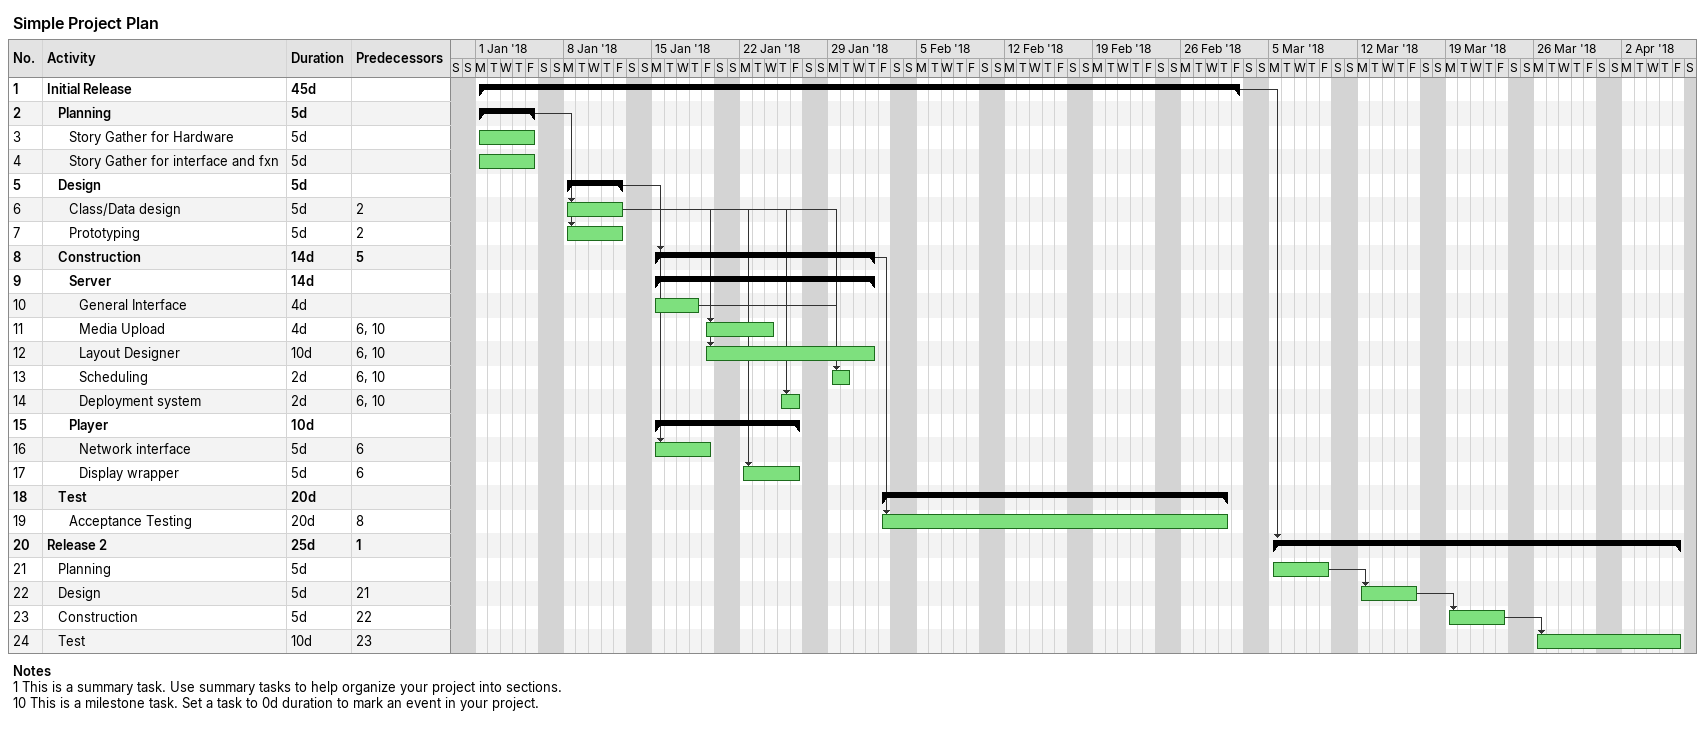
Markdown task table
Simple Project Plan

| ID | Level | Task | Duration | Start | Finish | Predecessors |
|---|---|---|---|---|---|---|
| 1 | 1 | **Initial Release** | 45d | 2018-01-01 | 2018-03-02 |  |
| 2 | 2 | **Planning** | 5d | 2018-01-01 | 2018-01-05 |  |
| 3 | 3 | Story Gather for Hardware | 5d | 2018-01-01 | 2018-01-05 |  |
| 4 | 3 | Story Gather for interface and fxn | 5d | 2018-01-01 | 2018-01-05 |  |
| 5 | 2 | **Design** | 5d | 2018-01-08 | 2018-01-12 |  |
| 6 | 3 | Class/Data design | 5d | 2018-01-08 | 2018-01-12 | 2 |
| 7 | 3 | Prototyping | 5d | 2018-01-08 | 2018-01-12 | 2 |
| 8 | 2 | **Construction** | 14d | 2018-01-15 | 2018-02-01 | 5 |
| 9 | 3 | **Server** | 14d | 2018-01-15 | 2018-02-01 |  |
| 10 | 4 | General Interface | 4d | 2018-01-15 | 2018-01-18 |  |
| 11 | 4 | Media Upload | 4d | 2018-01-19 | 2018-01-24 | 6, 10 |
| 12 | 4 | Layout Designer | 10d | 2018-01-19 | 2018-02-01 | 6, 10 |
| 13 | 4 | Scheduling | 2d | 2018-01-29 | 2018-01-30 | 6, 10 |
| 14 | 4 | Deployment system | 2d | 2018-01-25 | 2018-01-26 | 6, 10 |
| 15 | 3 | **Player** | 10d | 2018-01-15 | 2018-01-26 |  |
| 16 | 4 | Network interface | 5d | 2018-01-15 | 2018-01-19 | 6 |
| 17 | 4 | Display wrapper | 5d | 2018-01-22 | 2018-01-26 | 6 |
| 18 | 2 | **Test** | 20d | 2018-02-02 | 2018-03-01 |  |
| 19 | 3 | Acceptance Testing | 20d | 2018-02-02 | 2018-03-01 | 8 |
| 20 | 1 | **Release 2** | 25d | 2018-03-05 | 2018-04-06 | 1 |
| 21 | 2 | Planning | 5d | 2018-03-05 | 2018-03-09 |  |
| 22 | 2 | Design | 5d | 2018-03-12 | 2018-03-16 | 21 |
| 23 | 2 | Construction | 5d | 2018-03-19 | 2018-03-23 | 22 |
| 24 | 2 | Test | 10d | 2018-03-26 | 2018-04-06 | 23 |

Notes
- 1: This is a summary task. Use summary tasks to help organize your project into sections.
- 10: This is a milestone task. Set a task to 0d duration to mark an event in your project.
